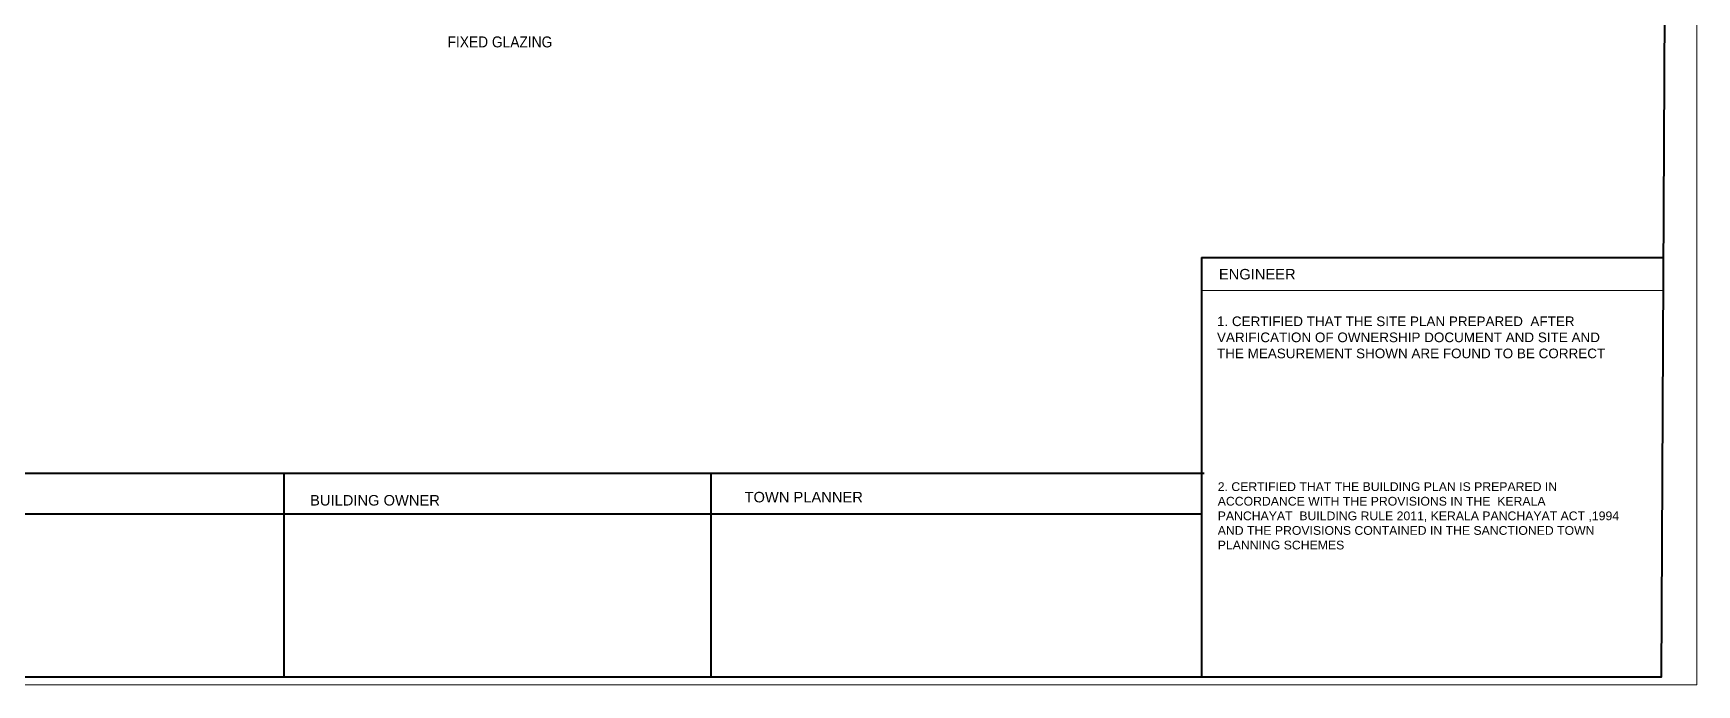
# Model space of a CAD drawing. Header units: inches. Extents: x 150067 to 167379, y -92057 to -49035.
# Drawn here: x 163583 to 167379, y -68924 to -67437 of the extents above; entities that cross this region are included whole.
import ezdxf

# ---------------------------------------------------------------- set-up
doc = ezdxf.new("R2010")
doc.units = ezdxf.units.IN
doc.header["$LTSCALE"] = 0.1
doc.header["$MEASUREMENT"] = 0
for name, color, linetype, lineweight in [('BOR', 200, 'Continuous', 40), ('BOR1', 230, 'Continuous', 15), ('HAT', 253, 'Continuous', 25), ('Layer4', 10, 'Continuous', 25)]:
    doc.layers.add(name, color=color, linetype=linetype, lineweight=lineweight)
doc.layers.add('TEXT', color=7, linetype='Continuous')
doc.styles.add('1MM', font='arial.ttf', dxfattribs={"height": 1000})
doc.styles.add('3MM', font='arial.ttf')
doc.styles.add('DUTCH', font='arial.ttf')

msp = doc.modelspace()

# ---------------------------------------------------------------- linework, layer by layer
at = {"layer": 'BOR', "linetype": 'Continuous'}
for p, q in [((166248.87, -67948.67, 23680.86), (166248.87, -68906.26, 23680.86)), ((166248.87, -67948.67, 23680.86), (167303.57, -67948.67, 23680.86)), ((166254.6, -68441.37, 23680.86), (160743.65, -68441.37, 23680.86)), ((164154.73, -68441.37, 23680.86), (164154.73, -68906.26, 23680.86)), ((165128.84, -68441.37, 23680.86), (165128.84, -68906.26, 23680.86)), ((163093.34, -68534.19, 23680.86), (166248.87, -68534.19, 23680.86))]:
    msp.add_line(p, q, dxfattribs=at)
at = {"layer": 'BOR', "elevation": 23680.86}
msp.add_lwpolyline([(167336.1, -61441.21), (151875.84, -61441.21), (151838.53, -68906.26), (167298.78, -68906.26)], close=True, dxfattribs=at)
at = {"layer": 'BOR1'}
msp.add_line((166248.87, -68023.96, 23680.86), (167303.57, -68023.96, 23680.86), dxfattribs=at)
at = {"layer": 'BOR1', "elevation": 23680.86}
msp.add_lwpolyline([(167379.16, -61384.68), (151819.31, -61384.68), (151819.31, -68924.04), (167379.16, -68924.04)], close=True, dxfattribs=at)

# ---------------------------------------------------------------- texts
at = {"layer": 'HAT', "linetype": 'Continuous', "ltscale": 0.1, "width": 916.654, "attachment_point": 1, "style": '1MM'}
for s, insert, char_height in [('1. CERTIFIED THAT THE SITE PLAN PREPARED  AFTER VARIFICATION OF OWNERSHIP DOCUMENT AND SITE AND THE MEASUREMENT SHOWN ARE FOUND TO BE CORRECT', (166284.13, -68083.17, 23680.86), 22), ('2. CERTIFIED THAT THE BUILDING PLAN IS PREPARED IN ACCORDANCE WITH THE PROVISIONS IN THE  KERALA PANCHAYAT  BUILDING RULE 2011, KERALA PANCHAYAT ACT ,1994 AND THE PROVISIONS CONTAINED IN THE SANCTIONED TOWN  PLANNING SCHEMES', (166285.95, -68461.73, 23680.86), 20)]:
    msp.add_mtext(s, dxfattribs=dict(at, insert=insert, char_height=char_height))
at = {"layer": 'Layer4', "style": '3MM'}
for s, p in [('ENGINEER', (166288.66, -67998.63, 23680.86)), ('TOWN PLANNER', (165205.97, -68507.67, 23680.86)), ('BUILDING OWNER', (164214.44, -68514.88, 23680.86))]:
    msp.add_text(s, height=24, dxfattribs=at).set_placement(p)
at = {"layer": 'TEXT', "style": 'DUTCH', "width": 0.9}
msp.add_text('FIXED GLAZING', height=25, dxfattribs=at).set_placement((164528.08, -67468.8, 23680.86))

doc.saveas('drawing.dxf')
